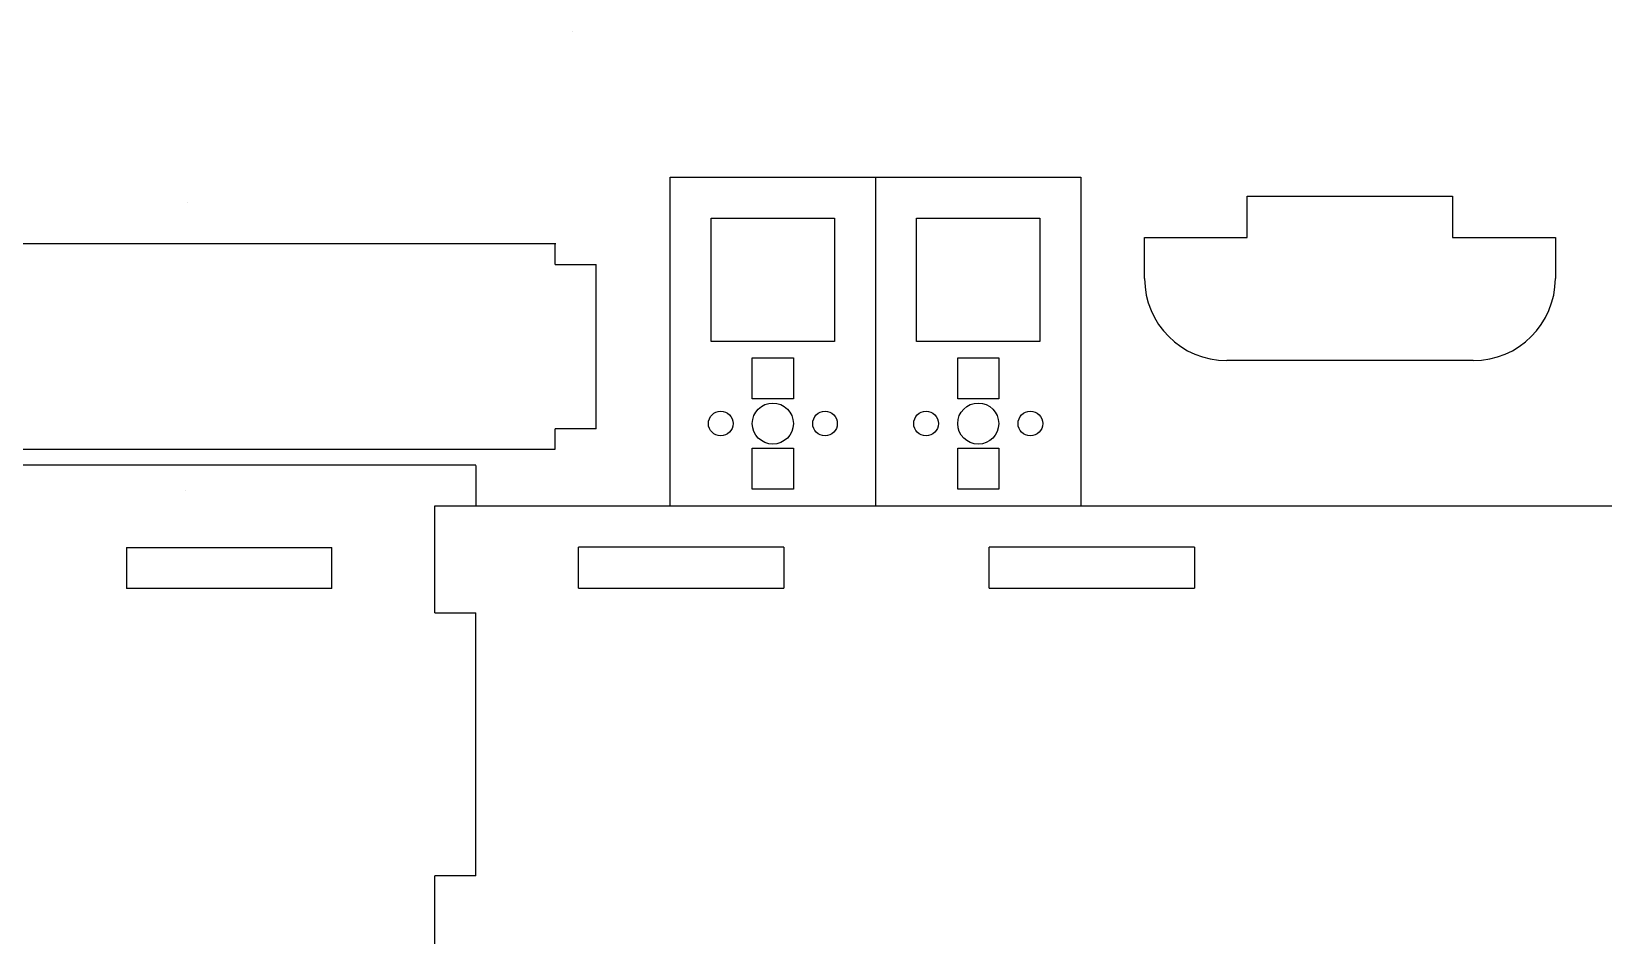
# Model space of a CAD drawing. Extents: x 2 to 1134, y 3 to 333.
# Drawn here: x 193.4 to 384.8, y 206.2 to 316.3 of the extents above; entities that cross this region are included whole.
import ezdxf

# ---------------------------------------------------------------- set-up
doc = ezdxf.new("R2010")
doc.units = 0
doc.layers.add('EBENE_1', color=7, linetype='CONTINUOUS')

# ---------------------------------------------------------------- blocks, each defined once
blk = doc.blocks.new('BLOCK_6')
at = {"layer": 'EBENE_1'}
blk.add_lwpolyline([(242.53, 258.54), (417.52, 258.54)], dxfattribs=at)
blk = doc.blocks.new('BLOCK_7')
at = {"layer": 'EBENE_1'}
blk.add_lwpolyline([(247.52, 213.52), (247.52, 245.51)], dxfattribs=at)
blk = doc.blocks.new('BLOCK_12')
at = {"layer": 'EBENE_1'}
blk.add_lwpolyline([(242.52, 181.52), (242.52, 213.52)], dxfattribs=at)
blk = doc.blocks.new('BLOCK_13')
at = {"layer": 'EBENE_1'}
blk.add_lwpolyline([(247.52, 213.52), (242.52, 213.52)], dxfattribs=at)
blk = doc.blocks.new('BLOCK_14')
at = {"layer": 'EBENE_1'}
blk.add_lwpolyline([(242.52, 245.51), (247.52, 245.51)], dxfattribs=at)
blk = doc.blocks.new('BLOCK_15')
at = {"layer": 'EBENE_1'}
blk.add_lwpolyline([(242.52, 245.51), (242.52, 258.54)], dxfattribs=at)
blk = doc.blocks.new('BLOCK_26')
at = {"layer": 'EBENE_1'}
blk.add_lwpolyline([(310.02, 248.51), (335.02, 248.51)], dxfattribs=at)
blk = doc.blocks.new('BLOCK_27')
at = {"layer": 'EBENE_1'}
blk.add_lwpolyline([(310.02, 248.51), (310.02, 253.51)], dxfattribs=at)
blk = doc.blocks.new('BLOCK_28')
at = {"layer": 'EBENE_1'}
blk.add_lwpolyline([(335.02, 253.51), (335.02, 248.51)], dxfattribs=at)
blk = doc.blocks.new('BLOCK_29')
at = {"layer": 'EBENE_1'}
blk.add_lwpolyline([(335.02, 253.51), (310.02, 253.51)], dxfattribs=at)
blk = doc.blocks.new('BLOCK_34')
at = {"layer": 'EBENE_1'}
blk.add_lwpolyline([(260.02, 248.51), (285.02, 248.51)], dxfattribs=at)
blk = doc.blocks.new('BLOCK_35')
at = {"layer": 'EBENE_1'}
blk.add_lwpolyline([(260.02, 248.51), (260.02, 253.51)], dxfattribs=at)
blk = doc.blocks.new('BLOCK_36')
at = {"layer": 'EBENE_1'}
blk.add_lwpolyline([(285.02, 253.51), (285.02, 248.51)], dxfattribs=at)
blk = doc.blocks.new('BLOCK_37')
at = {"layer": 'EBENE_1'}
blk.add_lwpolyline([(285.02, 253.51), (260.02, 253.51)], dxfattribs=at)
blk = doc.blocks.new('BLOCK_43')
at = {"layer": 'EBENE_1'}
blk.add_lwpolyline([(242.52, 263.49), (22.55, 263.49)], dxfattribs=at)
blk = doc.blocks.new('BLOCK_62')
at = {"layer": 'EBENE_1'}
for points in [[(247.52, 245.46), (247.52, 245.46)], [(247.52, 213.46), (247.52, 213.46)]]:
    blk.add_lwpolyline(points, dxfattribs=at)
blk = doc.blocks.new('BLOCK_64')
at = {"layer": 'EBENE_1'}
for points in [[(242.52, 213.46), (242.52, 213.46)], [(242.52, 181.46), (242.52, 181.46)]]:
    blk.add_lwpolyline(points, dxfattribs=at)
blk = doc.blocks.new('BLOCK_65')
at = {"layer": 'EBENE_1'}
for points in [[(242.52, 213.46), (242.52, 213.46)], [(247.52, 213.46), (247.52, 213.46)]]:
    blk.add_lwpolyline(points, dxfattribs=at)
blk = doc.blocks.new('BLOCK_72')
at = {"layer": 'EBENE_1'}
for points in [[(242.52, 245.46), (242.52, 245.46)], [(247.52, 245.46), (247.52, 245.46)]]:
    blk.add_lwpolyline(points, dxfattribs=at)
blk = doc.blocks.new('BLOCK_73')
at = {"layer": 'EBENE_1'}
for points in [[(242.52, 258.55), (242.52, 258.55)], [(242.52, 245.46), (242.52, 245.46)]]:
    blk.add_lwpolyline(points, dxfattribs=at)
blk = doc.blocks.new('BLOCK_74')
at = {"layer": 'EBENE_1'}
blk.add_lwpolyline([(205.02, 253.46), (230.02, 253.46)], dxfattribs=at)
blk = doc.blocks.new('BLOCK_75')
at = {"layer": 'EBENE_1'}
blk.add_lwpolyline([(205.02, 253.46), (205.02, 248.46)], dxfattribs=at)
blk = doc.blocks.new('BLOCK_76')
at = {"layer": 'EBENE_1'}
blk.add_lwpolyline([(230.02, 248.46), (205.02, 248.46)], dxfattribs=at)
blk = doc.blocks.new('BLOCK_77')
at = {"layer": 'EBENE_1'}
blk.add_lwpolyline([(230.02, 248.46), (230.02, 253.46)], dxfattribs=at)
blk = doc.blocks.new('BLOCK_94')
at = {"layer": 'EBENE_1'}
blk.add_lwpolyline([(212.18, 265.42), (257.18, 265.42)], dxfattribs=at)
blk = doc.blocks.new('BLOCK_99')
at = {"layer": 'EBENE_1'}
blk.add_lwpolyline([(212.46, 290.41), (212.46, 290.41)], dxfattribs=at)
blk = doc.blocks.new('BLOCK_100')
at = {"layer": 'EBENE_1'}
blk.add_lwpolyline([(212.46, 295.41), (212.46, 295.41)], dxfattribs=at)
blk = doc.blocks.new('BLOCK_101')
at = {"layer": 'EBENE_1'}
blk.add_lwpolyline([(232.46, 290.41), (232.46, 290.41)], dxfattribs=at)
blk = doc.blocks.new('BLOCK_116')
at = {"layer": 'EBENE_1'}
blk.add_lwpolyline([(257.26, 290.41), (172.46, 290.41)], dxfattribs=at)
blk = doc.blocks.new('BLOCK_117')
at = {"layer": 'EBENE_1'}
blk.add_lwpolyline([(257.18, 290.41), (257.18, 290.41)], dxfattribs=at)
blk = doc.blocks.new('BLOCK_118')
at = {"layer": 'EBENE_1'}
blk.add_lwpolyline([(257.18, 287.91), (257.18, 290.41)], dxfattribs=at)
blk = doc.blocks.new('BLOCK_119')
at = {"layer": 'EBENE_1'}
blk.add_lwpolyline([(257.18, 287.91), (262.18, 287.91)], dxfattribs=at)
blk = doc.blocks.new('BLOCK_120')
at = {"layer": 'EBENE_1'}
blk.add_lwpolyline([(262.18, 267.92), (262.18, 287.91)], dxfattribs=at)
blk = doc.blocks.new('BLOCK_121')
at = {"layer": 'EBENE_1'}
blk.add_lwpolyline([(262.18, 267.92), (257.18, 267.92)], dxfattribs=at)
blk = doc.blocks.new('BLOCK_122')
at = {"layer": 'EBENE_1'}
blk.add_lwpolyline([(257.18, 265.42), (257.18, 267.92)], dxfattribs=at)
blk = doc.blocks.new('BLOCK_123')
at = {"layer": 'EBENE_1'}
blk.add_lwpolyline([(7.14, 265.42), (257.1, 265.42)], dxfattribs=at)
blk = doc.blocks.new('BLOCK_129')
at = {"layer": 'EBENE_1'}
blk.add_lwpolyline([(271.19, 258.55), (271.19, 298.55)], dxfattribs=at)
blk = doc.blocks.new('BLOCK_130')
at = {"layer": 'EBENE_1'}
for points in [[(271.19, 258.55), (271.19, 258.55)], [(296.19, 258.55), (296.19, 258.55)]]:
    blk.add_lwpolyline(points, dxfattribs=at)
blk = doc.blocks.new('BLOCK_131')
at = {"layer": 'EBENE_1'}
blk.add_lwpolyline([(296.19, 298.55), (296.19, 258.55)], dxfattribs=at)
blk = doc.blocks.new('BLOCK_132')
at = {"layer": 'EBENE_1'}
blk.add_lwpolyline([(271.19, 298.55), (296.19, 298.55)], dxfattribs=at)
blk = doc.blocks.new('BLOCK_133')
at = {"layer": 'EBENE_1'}
blk.add_open_spline([(277.34, 270.05), (276.52, 270.05), (275.84, 269.38), (275.84, 268.55), (275.84, 267.72), (276.52, 267.05), (277.34, 267.05), (278.17, 267.05), (278.84, 267.72), (278.84, 268.55), (278.84, 269.38), (278.17, 270.05), (277.34, 270.05), (277.34, 270.05), (277.34, 270.05), (277.34, 270.05), (277.34, 270.05), (277.34, 270.05), (277.34, 270.05)], degree=3, knots=[0, 0, 0, 0, 1, 1, 1, 2, 2, 2, 3, 3, 3, 4, 4, 4, 5, 5, 5, 6, 6, 6, 6], dxfattribs=at)
blk = doc.blocks.new('BLOCK_134')
at = {"layer": 'EBENE_1'}
blk.add_open_spline([(290.04, 270.05), (289.22, 270.05), (288.54, 269.38), (288.54, 268.55), (288.54, 267.72), (289.22, 267.05), (290.04, 267.05), (290.87, 267.05), (291.54, 267.72), (291.54, 268.55), (291.54, 269.38), (290.87, 270.05), (290.04, 270.05), (290.04, 270.05), (290.04, 270.05), (290.04, 270.05), (290.04, 270.05), (290.04, 270.05), (290.04, 270.05)], degree=3, knots=[0, 0, 0, 0, 1, 1, 1, 2, 2, 2, 3, 3, 3, 4, 4, 4, 5, 5, 5, 6, 6, 6, 6], dxfattribs=at)
blk = doc.blocks.new('BLOCK_135')
at = {"layer": 'EBENE_1'}
blk.add_open_spline([(283.69, 271.05), (282.31, 271.05), (281.19, 269.93), (281.19, 268.55), (281.19, 267.17), (282.31, 266.05), (283.69, 266.05), (285.07, 266.05), (286.19, 267.17), (286.19, 268.55), (286.19, 269.93), (285.07, 271.05), (283.69, 271.05), (283.69, 271.05), (283.69, 271.05), (283.69, 271.05), (283.69, 271.05), (283.69, 271.05), (283.69, 271.05)], degree=3, knots=[0, 0, 0, 0, 1, 1, 1, 2, 2, 2, 3, 3, 3, 4, 4, 4, 5, 5, 5, 6, 6, 6, 6], dxfattribs=at)
blk = doc.blocks.new('BLOCK_136')
at = {"layer": 'EBENE_1'}
blk.add_lwpolyline([(276.19, 278.55), (276.19, 293.55)], dxfattribs=at)
blk = doc.blocks.new('BLOCK_137')
at = {"layer": 'EBENE_1'}
blk.add_lwpolyline([(291.19, 278.55), (276.19, 278.55)], dxfattribs=at)
blk = doc.blocks.new('BLOCK_138')
at = {"layer": 'EBENE_1'}
blk.add_lwpolyline([(276.19, 293.55), (291.19, 293.55)], dxfattribs=at)
blk = doc.blocks.new('BLOCK_139')
at = {"layer": 'EBENE_1'}
blk.add_lwpolyline([(291.19, 293.55), (291.19, 278.55)], dxfattribs=at)
blk = doc.blocks.new('BLOCK_140')
at = {"layer": 'EBENE_1'}
blk.add_lwpolyline([(286.19, 276.55), (286.19, 271.55)], dxfattribs=at)
blk = doc.blocks.new('BLOCK_141')
at = {"layer": 'EBENE_1'}
blk.add_lwpolyline([(286.19, 271.55), (281.19, 271.55)], dxfattribs=at)
blk = doc.blocks.new('BLOCK_142')
at = {"layer": 'EBENE_1'}
blk.add_lwpolyline([(281.19, 271.55), (281.19, 276.55)], dxfattribs=at)
blk = doc.blocks.new('BLOCK_143')
at = {"layer": 'EBENE_1'}
blk.add_lwpolyline([(281.19, 276.55), (286.19, 276.55)], dxfattribs=at)
blk = doc.blocks.new('BLOCK_144')
at = {"layer": 'EBENE_1'}
blk.add_lwpolyline([(286.19, 265.55), (286.19, 260.55)], dxfattribs=at)
blk = doc.blocks.new('BLOCK_145')
at = {"layer": 'EBENE_1'}
blk.add_lwpolyline([(286.19, 260.55), (281.19, 260.55)], dxfattribs=at)
blk = doc.blocks.new('BLOCK_146')
at = {"layer": 'EBENE_1'}
blk.add_lwpolyline([(281.19, 260.55), (281.19, 265.55)], dxfattribs=at)
blk = doc.blocks.new('BLOCK_147')
at = {"layer": 'EBENE_1'}
blk.add_lwpolyline([(281.19, 265.55), (286.19, 265.55)], dxfattribs=at)
blk = doc.blocks.new('BLOCK_148')
at = {"layer": 'EBENE_1'}
for points in [[(296.19, 258.55), (296.19, 258.55)], [(321.19, 258.55), (321.19, 258.55)]]:
    blk.add_lwpolyline(points, dxfattribs=at)
blk = doc.blocks.new('BLOCK_149')
at = {"layer": 'EBENE_1'}
blk.add_lwpolyline([(321.19, 298.55), (321.19, 258.55)], dxfattribs=at)
blk = doc.blocks.new('BLOCK_150')
at = {"layer": 'EBENE_1'}
blk.add_lwpolyline([(296.19, 298.55), (321.19, 298.55)], dxfattribs=at)
blk = doc.blocks.new('BLOCK_151')
at = {"layer": 'EBENE_1'}
blk.add_open_spline([(302.34, 270.05), (301.51, 270.05), (300.84, 269.38), (300.84, 268.55), (300.84, 267.72), (301.51, 267.05), (302.34, 267.05), (303.17, 267.05), (303.84, 267.72), (303.84, 268.55), (303.84, 269.38), (303.17, 270.05), (302.34, 270.05), (302.34, 270.05), (302.34, 270.05), (302.34, 270.05), (302.34, 270.05), (302.34, 270.05), (302.34, 270.05)], degree=3, knots=[0, 0, 0, 0, 1, 1, 1, 2, 2, 2, 3, 3, 3, 4, 4, 4, 5, 5, 5, 6, 6, 6, 6], dxfattribs=at)
blk = doc.blocks.new('BLOCK_152')
at = {"layer": 'EBENE_1'}
blk.add_open_spline([(315.04, 270.05), (314.21, 270.05), (313.54, 269.38), (313.54, 268.55), (313.54, 267.72), (314.21, 267.05), (315.04, 267.05), (315.87, 267.05), (316.54, 267.72), (316.54, 268.55), (316.54, 269.38), (315.87, 270.05), (315.04, 270.05), (315.04, 270.05), (315.04, 270.05), (315.04, 270.05), (315.04, 270.05), (315.04, 270.05), (315.04, 270.05)], degree=3, knots=[0, 0, 0, 0, 1, 1, 1, 2, 2, 2, 3, 3, 3, 4, 4, 4, 5, 5, 5, 6, 6, 6, 6], dxfattribs=at)
blk = doc.blocks.new('BLOCK_153')
at = {"layer": 'EBENE_1'}
blk.add_open_spline([(308.69, 271.05), (307.31, 271.05), (306.19, 269.93), (306.19, 268.55), (306.19, 267.17), (307.31, 266.05), (308.69, 266.05), (310.07, 266.05), (311.19, 267.17), (311.19, 268.55), (311.19, 269.93), (310.07, 271.05), (308.69, 271.05), (308.69, 271.05), (308.69, 271.05), (308.69, 271.05), (308.69, 271.05), (308.69, 271.05), (308.69, 271.05)], degree=3, knots=[0, 0, 0, 0, 1, 1, 1, 2, 2, 2, 3, 3, 3, 4, 4, 4, 5, 5, 5, 6, 6, 6, 6], dxfattribs=at)
blk = doc.blocks.new('BLOCK_154')
at = {"layer": 'EBENE_1'}
blk.add_lwpolyline([(301.19, 278.55), (301.19, 293.55)], dxfattribs=at)
blk = doc.blocks.new('BLOCK_155')
at = {"layer": 'EBENE_1'}
blk.add_lwpolyline([(316.19, 278.55), (301.19, 278.55)], dxfattribs=at)
blk = doc.blocks.new('BLOCK_156')
at = {"layer": 'EBENE_1'}
blk.add_lwpolyline([(301.19, 293.55), (316.19, 293.55)], dxfattribs=at)
blk = doc.blocks.new('BLOCK_157')
at = {"layer": 'EBENE_1'}
blk.add_lwpolyline([(316.19, 293.55), (316.19, 278.55)], dxfattribs=at)
blk = doc.blocks.new('BLOCK_158')
at = {"layer": 'EBENE_1'}
blk.add_lwpolyline([(311.19, 276.55), (311.19, 271.55)], dxfattribs=at)
blk = doc.blocks.new('BLOCK_159')
at = {"layer": 'EBENE_1'}
blk.add_lwpolyline([(311.19, 271.55), (306.19, 271.55)], dxfattribs=at)
blk = doc.blocks.new('BLOCK_160')
at = {"layer": 'EBENE_1'}
blk.add_lwpolyline([(306.19, 271.55), (306.19, 276.55)], dxfattribs=at)
blk = doc.blocks.new('BLOCK_161')
at = {"layer": 'EBENE_1'}
blk.add_lwpolyline([(306.19, 276.55), (311.19, 276.55)], dxfattribs=at)
blk = doc.blocks.new('BLOCK_162')
at = {"layer": 'EBENE_1'}
blk.add_lwpolyline([(311.19, 265.55), (311.19, 260.55)], dxfattribs=at)
blk = doc.blocks.new('BLOCK_163')
at = {"layer": 'EBENE_1'}
blk.add_lwpolyline([(311.19, 260.55), (306.19, 260.55)], dxfattribs=at)
blk = doc.blocks.new('BLOCK_164')
at = {"layer": 'EBENE_1'}
blk.add_lwpolyline([(306.19, 260.55), (306.19, 265.55)], dxfattribs=at)
blk = doc.blocks.new('BLOCK_165')
at = {"layer": 'EBENE_1'}
blk.add_lwpolyline([(306.19, 265.55), (311.19, 265.55)], dxfattribs=at)
blk = doc.blocks.new('BLOCK_166')
at = {"layer": 'EBENE_1'}
blk.add_lwpolyline([(341.45, 296.2), (366.45, 296.2)], dxfattribs=at)
blk = doc.blocks.new('BLOCK_167')
at = {"layer": 'EBENE_1'}
blk.add_lwpolyline([(341.45, 291.2), (341.45, 296.2)], dxfattribs=at)
blk = doc.blocks.new('BLOCK_168')
at = {"layer": 'EBENE_1'}
blk.add_lwpolyline([(366.45, 296.2), (366.45, 291.2)], dxfattribs=at)
blk = doc.blocks.new('BLOCK_169')
at = {"layer": 'EBENE_1'}
blk.add_lwpolyline([(378.95, 291.2), (378.95, 286.2)], dxfattribs=at)
blk = doc.blocks.new('BLOCK_170')
at = {"layer": 'EBENE_1'}
blk.add_lwpolyline([(366.45, 291.2), (378.95, 291.2)], dxfattribs=at)
blk = doc.blocks.new('BLOCK_171')
at = {"layer": 'EBENE_1'}
blk.add_open_spline([(368.95, 276.21), (374.47, 276.21), (378.95, 280.68), (378.95, 286.2), (378.95, 286.2), (378.95, 286.2), (378.95, 286.2)], degree=3, knots=[0, 0, 0, 0, 1, 1, 1, 2, 2, 2, 2], dxfattribs=at)
blk = doc.blocks.new('BLOCK_172')
at = {"layer": 'EBENE_1'}
blk.add_lwpolyline([(368.95, 276.21), (338.95, 276.21)], dxfattribs=at)
blk = doc.blocks.new('BLOCK_173')
at = {"layer": 'EBENE_1'}
blk.add_lwpolyline([(328.95, 291.2), (341.45, 291.2)], dxfattribs=at)
blk = doc.blocks.new('BLOCK_174')
at = {"layer": 'EBENE_1'}
blk.add_lwpolyline([(328.95, 286.2), (328.95, 291.2)], dxfattribs=at)
blk = doc.blocks.new('BLOCK_175')
at = {"layer": 'EBENE_1'}
blk.add_open_spline([(328.95, 286.2), (328.95, 280.68), (333.43, 276.21), (338.95, 276.21)], degree=3, dxfattribs=at)

msp = doc.modelspace()

# ---------------------------------------------------------------- linework, layer by layer
at = {"layer": 'EBENE_1'}
for points in [[(259.29, 316.26), (259.29, 316.26)], [(212.18, 265.42), (212.18, 265.42)], [(257.18, 265.42), (257.18, 265.42)], [(247.52, 263.49), (242.52, 263.49)], [(247.52, 263.46), (247.52, 258.54)], [(212.18, 260.42), (212.18, 260.42)], [(242.52, 258.51), (242.52, 258.51)], [(247.52, 258.51), (247.52, 258.51)]]:
    msp.add_lwpolyline(points, dxfattribs=at)

# ---------------------------------------------------------------- block references
for name in ['BLOCK_129', 'BLOCK_132', 'BLOCK_131', 'BLOCK_150', 'BLOCK_149', 'BLOCK_100', 'BLOCK_166', 'BLOCK_167', 'BLOCK_168', 'BLOCK_136', 'BLOCK_138', 'BLOCK_139', 'BLOCK_154', 'BLOCK_156', 'BLOCK_157', 'BLOCK_173', 'BLOCK_174', 'BLOCK_170', 'BLOCK_169', 'BLOCK_116', 'BLOCK_99', 'BLOCK_101', 'BLOCK_117', 'BLOCK_118', 'BLOCK_119', 'BLOCK_120', 'BLOCK_175', 'BLOCK_171', 'BLOCK_137', 'BLOCK_155', 'BLOCK_142', 'BLOCK_143', 'BLOCK_140', 'BLOCK_160', 'BLOCK_161', 'BLOCK_158', 'BLOCK_172', 'BLOCK_133', 'BLOCK_141', 'BLOCK_135', 'BLOCK_134', 'BLOCK_151', 'BLOCK_159', 'BLOCK_153', 'BLOCK_152', 'BLOCK_121', 'BLOCK_122', 'BLOCK_123', 'BLOCK_94', 'BLOCK_146', 'BLOCK_147', 'BLOCK_144', 'BLOCK_164', 'BLOCK_165', 'BLOCK_162', 'BLOCK_43', 'BLOCK_145', 'BLOCK_163', 'BLOCK_73', 'BLOCK_15', 'BLOCK_6', 'BLOCK_130', 'BLOCK_148', 'BLOCK_74', 'BLOCK_75', 'BLOCK_77', 'BLOCK_35', 'BLOCK_37', 'BLOCK_36', 'BLOCK_27', 'BLOCK_29', 'BLOCK_28', 'BLOCK_76', 'BLOCK_34', 'BLOCK_26', 'BLOCK_14', 'BLOCK_72', 'BLOCK_7', 'BLOCK_62', 'BLOCK_12', 'BLOCK_13', 'BLOCK_64', 'BLOCK_65']:
    msp.add_blockref(name, (0, 0), dxfattribs=at)

doc.saveas('drawing.dxf')
